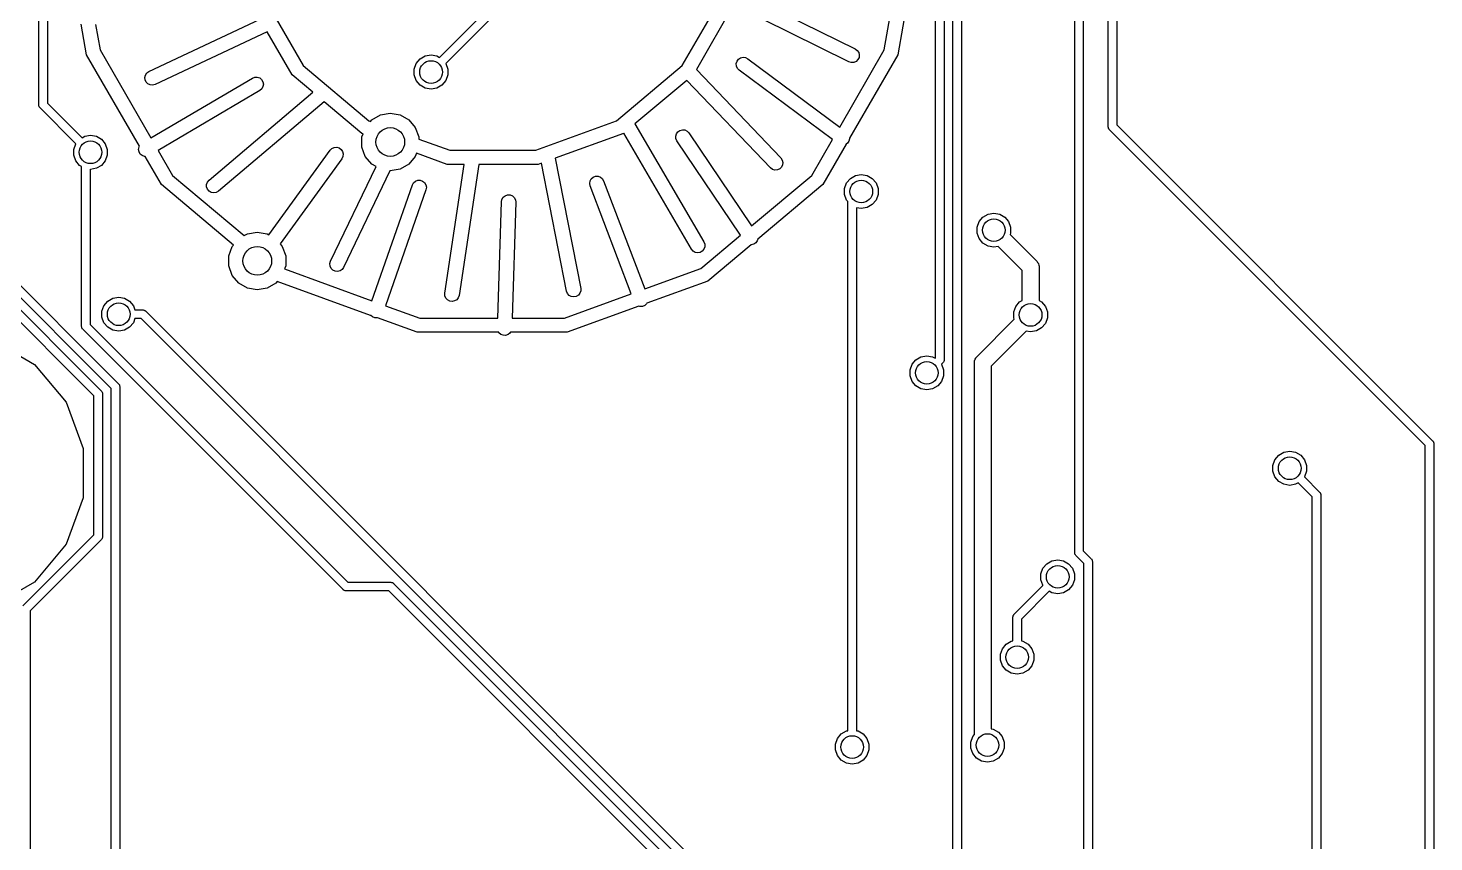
# Model space of a CAD drawing. Extents: x 0 to 100, y -163 to 0.
# Drawn here: x 54 to 78.84, y -104.01 to -89.64 of the extents above; entities that cross this region are included whole.
import ezdxf

# ---------------------------------------------------------------- set-up
doc = ezdxf.new("R2010")
doc.units = 0
doc.header["$MEASUREMENT"] = 0
doc.layers.add('BLACK', color=7, linetype='CONTINUOUS')

msp = doc.modelspace()

# ---------------------------------------------------------------- linework, layer by layer
at = {"layer": 'Black'}
for p, q in [((54.1899, -90.9945), (54.1899, -71.8835)), ((54.3423, -71.9212), (54.3423, -90.9629)), ((72.4925, -98.9024), (72.4925, -74.357)), ((72.6449, -74.3254), (72.6449, -98.8708)), ((73.0852, -91.3792), (73.0852, -83.8619)), ((73.2376, -83.8619), (73.2376, -91.3476)), ((70.3402, -106.494), (70.3402, -84.1799)), ((70.4926, -84.1483), (70.4926, -106.463)), ((70.0349, -95.4644), (70.0349, -84.3064)), ((70.1873, -84.2748), (70.1873, -95.496)), ((69.827, -87.5), (69.367, -90.1086)), ((61.2686, -90.1573), (63.5949, -87.8309)), ((63.725, -87.9164), (61.3795, -90.2619)), ((58.1007, -88.9857), (58.8601, -90.3009)), ((65.5599, -90.3009), (66.3193, -88.9857)), ((66.5711, -88.998), (68.6162, -90.0061)), ((66.4671, -89.2299), (65.8082, -90.3712)), ((68.5038, -90.2339), (66.4671, -89.2299)), ((69.1284, -90.0217), (69.2395, -89.3915)), ((55.033, -90.1086), (54.9374, -89.5666)), ((55.1927, -89.5738), (55.2716, -90.0217)), ((56.136, -90.4051), (58.0988, -89.4826)), ((58.2262, -89.7033), (56.244, -90.6349)), ((58.6655, -90.4642), (58.2262, -89.7033)), ((55.9668, -91.7261), (55.033, -90.1086)), ((55.2716, -90.0217), (56.1708, -91.579)), ((60.9262, -90.1831), (61.0168, -90.1308)), ((61.0168, -90.1308), (61.1198, -90.1127)), ((61.1198, -90.1127), (61.2228, -90.1308)), ((61.2228, -90.1308), (61.2686, -90.1573)), ((66.5896, -90.1634), (66.6325, -90.1532)), ((66.6325, -90.1532), (66.6763, -90.1583)), ((66.6763, -90.1583), (66.7157, -90.1781)), ((68.341, -91.3854), (69.1284, -90.0217)), ((69.367, -90.1086), (68.5155, -91.5835)), ((68.6162, -90.0061), (68.6517, -90.0322)), ((68.6517, -90.0322), (68.6762, -90.0688)), ((68.6819, -90.1555), (68.6624, -90.1951)), ((68.6762, -90.0688), (68.6867, -90.1117)), ((68.6867, -90.1117), (68.6819, -90.1555)), ((56.0999, -90.4305), (56.136, -90.4051)), ((58.8601, -90.3009), (60.0235, -91.2771)), ((60.8232, -90.3615), (60.859, -90.2632)), ((60.8232, -90.4661), (60.8232, -90.3615)), ((60.859, -90.2632), (60.9262, -90.1831)), ((61.3795, -90.2619), (61.3806, -90.2632)), ((61.3806, -90.2632), (61.4164, -90.3615)), ((61.4164, -90.3615), (61.4164, -90.4661)), ((64.3965, -91.2771), (65.5599, -90.3009)), ((65.8082, -90.3712), (67.3018, -91.9322)), ((66.5138, -90.2654), (66.5264, -90.2231)), ((66.5165, -90.3094), (66.5138, -90.2654)), ((66.534, -90.3499), (66.5165, -90.3094)), ((66.5264, -90.2231), (66.5528, -90.1877)), ((66.5643, -90.3819), (66.534, -90.3499)), ((66.5528, -90.1877), (66.5896, -90.1634)), ((68.2132, -91.6069), (66.5643, -90.3819)), ((66.7157, -90.1781), (68.341, -91.3854)), ((68.5462, -90.2462), (68.5038, -90.2339)), ((68.5902, -90.2434), (68.5462, -90.2462)), ((68.6306, -90.2256), (68.5902, -90.2434)), ((68.6624, -90.1951), (68.6306, -90.2256)), ((56.0635, -90.5093), (56.0747, -90.4667)), ((56.0674, -90.5532), (56.0635, -90.5093)), ((56.0862, -90.5932), (56.0674, -90.5532)), ((56.0747, -90.4667), (56.0999, -90.4305)), ((56.1175, -90.6243), (56.0862, -90.5932)), ((56.1575, -90.6428), (56.1175, -90.6243)), ((56.2015, -90.6465), (56.1575, -90.6428)), ((56.1708, -91.579), (57.9655, -90.5206)), ((56.244, -90.6349), (56.2015, -90.6465)), ((57.9655, -90.5206), (58.0068, -90.5051)), ((58.0068, -90.5051), (58.0509, -90.5047)), ((58.0509, -90.5047), (58.0925, -90.5194)), ((58.0925, -90.5194), (58.1265, -90.5475)), ((58.1265, -90.5475), (58.1489, -90.5855)), ((58.1489, -90.5855), (58.157, -90.6288)), ((58.157, -90.6288), (58.1497, -90.6723)), ((59.033, -90.7726), (58.6655, -90.4642)), ((60.859, -90.5644), (60.8232, -90.4661)), ((60.9262, -90.6445), (60.859, -90.5644)), ((61.0168, -90.6968), (60.9262, -90.6445)), ((61.3134, -90.6445), (61.2228, -90.6968)), ((61.3806, -90.5644), (61.3134, -90.6445)), ((61.4164, -90.4661), (61.3806, -90.5644)), ((65.6386, -90.5614), (64.7217, -91.3308)), ((67.1182, -92.1078), (65.6386, -90.5614)), ((58.0945, -90.7394), (56.2978, -91.799)), ((57.198, -92.323), (59.033, -90.7726)), ((58.128, -90.7107), (58.0945, -90.7394)), ((58.1497, -90.6723), (58.128, -90.7107)), ((61.1198, -90.7149), (61.0168, -90.6968)), ((61.2228, -90.6968), (61.1198, -90.7149)), ((50.3814, -91.1333), (55.2935, -96.0454)), ((54.1905, -90.9978), (54.1899, -90.9945)), ((54.1902, -91.0011), (54.1905, -90.9978)), ((54.1928, -91.0108), (54.1902, -91.0011)), ((54.1945, -91.0206), (54.1928, -91.0108)), ((54.1962, -91.0235), (54.1945, -91.0206)), ((54.197, -91.0267), (54.1962, -91.0235)), ((54.2028, -91.0349), (54.197, -91.0267)), ((54.2077, -91.0435), (54.2028, -91.0349)), ((54.2103, -91.0456), (54.2077, -91.0435)), ((54.2122, -91.0484), (54.2103, -91.0456)), ((54.8438, -91.68), (54.2122, -91.0484)), ((54.3423, -90.9629), (54.9547, -91.5754)), ((59.2305, -90.9383), (57.362, -92.517)), ((59.8965, -91.4971), (59.2305, -90.9383)), ((60.2256, -91.1708), (60.4, -91.1401)), ((60.4, -91.1401), (60.5744, -91.1708)), ((55.1634, -96.1309), (50.2513, -91.2188)), ((60.0235, -91.2771), (60.0494, -91.2866)), ((60.0494, -91.2866), (60.0722, -91.2594)), ((60.0722, -91.2594), (60.2256, -91.1708)), ((60.5744, -91.1708), (60.7278, -91.2594)), ((60.7278, -91.2594), (60.8416, -91.395)), ((60.8416, -91.395), (60.9022, -91.5614)), ((62.9694, -91.7966), (64.3965, -91.2771)), ((64.7217, -91.3308), (65.9397, -93.4159)), ((73.0858, -91.3825), (73.0852, -91.3792)), ((73.0855, -91.3858), (73.0858, -91.3825)), ((73.0881, -91.3955), (73.0855, -91.3858)), ((73.0898, -91.4053), (73.0881, -91.3955)), ((73.2376, -91.3476), (78.8169, -96.9269)), ((54.9547, -91.5754), (55.0005, -91.5489)), ((55.0005, -91.5489), (55.1035, -91.5308)), ((55.1035, -91.5308), (55.2065, -91.5489)), ((55.2065, -91.5489), (55.2971, -91.6012)), ((55.2971, -91.6012), (55.3643, -91.6813)), ((59.9183, -91.505), (59.8965, -91.4971)), ((59.8978, -91.5614), (59.9183, -91.505)), ((59.8978, -91.7385), (59.8978, -91.5614)), ((60.9022, -91.5614), (60.9022, -91.5969)), ((60.9022, -91.5969), (61.4506, -91.7966)), ((64.5235, -91.4971), (63.3147, -91.9371)), ((64.5243, -91.4964), (64.5235, -91.4971)), ((65.7203, -93.5441), (64.5243, -91.4964)), ((65.4437, -91.5467), (65.4559, -91.5043)), ((65.4468, -91.5907), (65.4437, -91.5467)), ((65.4647, -91.631), (65.4468, -91.5907)), ((65.4559, -91.5043), (65.4818, -91.4686)), ((66.5877, -93.2968), (65.4647, -91.631)), ((65.4818, -91.4686), (65.5184, -91.444)), ((65.5184, -91.444), (65.5612, -91.4333)), ((65.5612, -91.4333), (65.605, -91.4379)), ((65.605, -91.4379), (65.6447, -91.4573)), ((65.6447, -91.4573), (65.6753, -91.489)), ((65.6753, -91.489), (66.7834, -93.1326)), ((67.848, -92.2393), (68.2132, -91.6069)), ((68.5036, -91.6369), (68.4772, -91.6723)), ((68.5162, -91.5946), (68.5036, -91.6369)), ((68.5155, -91.5835), (68.5162, -91.5946)), ((73.0915, -91.4082), (73.0898, -91.4053)), ((73.0923, -91.4114), (73.0915, -91.4082)), ((73.0981, -91.4196), (73.0923, -91.4114)), ((73.103, -91.4282), (73.0981, -91.4196)), ((73.1056, -91.4303), (73.103, -91.4282)), ((73.1075, -91.4331), (73.1056, -91.4303)), ((78.6868, -97.0124), (73.1075, -91.4331)), ((55.4686, -96.0044), (51.2932, -91.829)), ((51.4233, -91.7435), (55.5987, -95.9189)), ((54.8069, -91.7796), (54.8427, -91.6813)), ((54.8069, -91.8842), (54.8069, -91.7796)), ((54.8427, -91.9825), (54.8069, -91.8842)), ((54.8427, -91.6813), (54.8438, -91.68)), ((55.3643, -91.6813), (55.4001, -91.7796)), ((55.4001, -91.8842), (55.3643, -91.9825)), ((55.4001, -91.7796), (55.4001, -91.8842)), ((55.953, -91.7812), (55.9603, -91.7377)), ((55.9611, -91.8245), (55.953, -91.7812)), ((55.9603, -91.7377), (55.9668, -91.7261)), ((55.9835, -91.8625), (55.9611, -91.8245)), ((56.0175, -91.8906), (55.9835, -91.8625)), ((56.0591, -91.9053), (56.0175, -91.8906)), ((56.2978, -91.799), (56.552, -92.2393)), ((58.2555, -93.2888), (59.3371, -91.7955)), ((59.3371, -91.7955), (59.3688, -91.7648)), ((59.3688, -91.7648), (59.4091, -91.7468)), ((59.4091, -91.7468), (59.4531, -91.7437)), ((59.4531, -91.7437), (59.4955, -91.7558)), ((59.4955, -91.7558), (59.5312, -91.7816)), ((59.5312, -91.7816), (59.5559, -91.8182)), ((59.5559, -91.8182), (59.5667, -91.861)), ((59.5667, -91.861), (59.5621, -91.9048)), ((59.9584, -91.905), (59.8978, -91.7385)), ((60.8621, -91.8486), (60.8416, -91.905)), ((61.4065, -92.0467), (60.8621, -91.8486)), ((61.4506, -91.7966), (62.9694, -91.7966)), ((68.4562, -91.6861), (68.0426, -92.4025)), ((68.4772, -91.6723), (68.4562, -91.6861)), ((54.9099, -92.0626), (54.8427, -91.9825)), ((54.9451, -92.0829), (54.9099, -92.0626)), ((54.9451, -94.904), (54.9451, -92.0829)), ((55.1035, -92.133), (55.0975, -92.132)), ((55.0975, -92.132), (55.0975, -94.8724)), ((55.2065, -92.1149), (55.1035, -92.133)), ((55.2971, -92.0626), (55.2065, -92.1149)), ((55.3643, -91.9825), (55.2971, -92.0626)), ((56.0702, -91.9052), (56.0591, -91.9053)), ((56.3574, -92.4025), (56.0702, -91.9052)), ((59.5429, -91.9445), (58.4531, -93.4491)), ((59.3455, -93.755), (60.1483, -92.0846)), ((59.5621, -91.9048), (59.5429, -91.9445)), ((60.0722, -92.0406), (59.9584, -91.905)), ((60.1483, -92.0846), (60.0722, -92.0406)), ((60.5744, -92.1292), (60.4, -92.1599)), ((60.7278, -92.0406), (60.5744, -92.1292)), ((60.8416, -91.905), (60.7278, -92.0406)), ((61.3644, -94.3211), (61.7061, -92.0467)), ((61.7061, -92.0467), (61.4065, -92.0467)), ((61.9629, -92.0467), (61.6156, -94.3589)), ((63.0135, -92.0467), (61.9629, -92.0467)), ((63.0731, -92.025), (63.0135, -92.0467)), ((63.5154, -94.2844), (63.0731, -92.025)), ((63.3147, -91.9371), (63.7646, -94.2356)), ((67.1538, -92.1339), (67.1182, -92.1078)), ((67.1961, -92.1462), (67.1538, -92.1339)), ((67.2402, -92.1434), (67.1961, -92.1462)), ((67.2805, -92.1256), (67.2402, -92.1434)), ((67.3124, -92.0951), (67.2805, -92.1256)), ((67.3018, -91.9322), (67.3263, -91.9689)), ((67.3319, -92.0556), (67.3124, -92.0951)), ((67.3263, -91.9689), (67.3367, -92.0117)), ((67.3367, -92.0117), (67.3319, -92.0556)), ((56.552, -92.2393), (57.8197, -93.3031)), ((57.1549, -92.3984), (57.1698, -92.3569)), ((57.1698, -92.3569), (57.198, -92.323)), ((60.3944, -92.1589), (59.5745, -93.865)), ((60.4, -92.1599), (60.3944, -92.1589)), ((60.7901, -92.4082), (60.8116, -92.3697)), ((60.8116, -92.3697), (60.845, -92.3409)), ((60.845, -92.3409), (60.8862, -92.3252)), ((60.8862, -92.3252), (60.9303, -92.3246)), ((60.9303, -92.3246), (60.972, -92.3392)), ((60.972, -92.3392), (61.0062, -92.367)), ((61.0062, -92.367), (61.0287, -92.4049)), ((63.923, -92.3818), (63.93, -92.3383)), ((63.9313, -92.4252), (63.923, -92.3818)), ((63.93, -92.3383), (63.9515, -92.2998)), ((63.9515, -92.2998), (63.9849, -92.2709)), ((63.9849, -92.2709), (64.0261, -92.2553)), ((64.0261, -92.2553), (64.0702, -92.2546)), ((64.0702, -92.2546), (64.1119, -92.2691)), ((64.1119, -92.2691), (64.1461, -92.297)), ((64.1461, -92.297), (64.1687, -92.3348)), ((64.1687, -92.3348), (64.8958, -94.2458)), ((66.7834, -93.1326), (67.848, -92.2393)), ((68.4259, -92.4722), (68.4617, -92.3739)), ((68.4617, -92.3739), (68.5289, -92.2938)), ((68.5289, -92.2938), (68.6195, -92.2415)), ((68.6195, -92.2415), (68.7225, -92.2234)), ((68.7225, -92.2234), (68.8255, -92.2415)), ((68.8255, -92.2415), (68.9161, -92.2938)), ((68.9161, -92.2938), (68.9833, -92.3739)), ((68.9833, -92.3739), (69.0191, -92.4722)), ((57.6294, -93.4699), (56.3574, -92.4025)), ((57.155, -92.4425), (57.1549, -92.3984)), ((57.1702, -92.4839), (57.155, -92.4425)), ((57.1987, -92.5176), (57.1702, -92.4839)), ((57.237, -92.5395), (57.1987, -92.5176)), ((57.2804, -92.547), (57.237, -92.5395)), ((57.3238, -92.5392), (57.2804, -92.547)), ((57.362, -92.517), (57.3238, -92.5392)), ((60.0768, -94.4542), (60.7901, -92.4082)), ((61.0299, -92.4918), (60.3155, -94.5411)), ((61.0287, -92.4049), (61.037, -92.4483)), ((61.037, -92.4483), (61.0299, -92.4918)), ((62.3721, -92.6628), (62.3953, -92.6254)), ((62.3953, -92.6254), (62.43, -92.5981)), ((62.43, -92.5981), (62.4719, -92.5843)), ((62.4719, -92.5843), (62.516, -92.5857)), ((62.516, -92.5857), (62.5569, -92.6021)), ((62.5569, -92.6021), (62.5898, -92.6315)), ((62.5898, -92.6315), (62.6106, -92.6703)), ((64.6571, -94.3327), (63.9313, -92.4252)), ((68.0426, -92.4025), (66.8921, -93.3679)), ((68.4259, -92.5768), (68.4259, -92.4722)), ((68.4617, -92.6751), (68.4259, -92.5768)), ((69.0191, -92.5768), (68.9833, -92.6751)), ((69.0191, -92.4722), (69.0191, -92.5768)), ((62.2986, -94.761), (62.3631, -92.706)), ((62.3631, -92.706), (62.3721, -92.6628)), ((62.6169, -92.714), (62.5527, -94.761)), ((62.6106, -92.6703), (62.6169, -92.714)), ((68.4852, -92.7031), (68.4617, -92.6751)), ((68.4852, -102.048), (68.4852, -92.7031)), ((68.7225, -92.8256), (68.6376, -92.8107)), ((68.6376, -92.8107), (68.6376, -102.048)), ((68.8255, -92.8075), (68.7225, -92.8256)), ((68.9161, -92.7552), (68.8255, -92.8075)), ((68.9833, -92.6751), (68.9161, -92.7552)), ((70.7678, -93.1538), (70.8036, -93.0555)), ((70.8036, -93.0555), (70.8708, -92.9754)), ((70.8708, -92.9754), (70.9614, -92.9231)), ((70.9614, -92.9231), (71.0644, -92.905)), ((71.0644, -92.905), (71.1674, -92.9231)), ((71.1674, -92.9231), (71.258, -92.9754)), ((71.258, -92.9754), (71.3252, -93.0555)), ((71.3252, -93.0555), (71.361, -93.1538)), ((57.8197, -93.3031), (57.8756, -93.2708)), ((57.8756, -93.2708), (58.05, -93.2401)), ((58.05, -93.2401), (58.2244, -93.2708)), ((58.2244, -93.2708), (58.2555, -93.2888)), ((65.8865, -93.8852), (66.5877, -93.2968)), ((66.8921, -93.3679), (66.8841, -93.3957)), ((70.7678, -93.2584), (70.7678, -93.1538)), ((70.8036, -93.3567), (70.7678, -93.2584)), ((70.8708, -93.4368), (70.8036, -93.3567)), ((71.361, -93.2584), (71.3524, -93.282)), ((71.3524, -93.282), (71.8198, -93.7493)), ((71.361, -93.1538), (71.361, -93.2584)), ((57.5478, -93.6615), (57.6084, -93.495)), ((57.6084, -93.495), (57.6294, -93.4699)), ((58.4531, -93.4491), (58.4916, -93.495)), ((58.4916, -93.495), (58.5522, -93.6615)), ((65.7489, -93.5777), (65.7203, -93.5441)), ((65.7872, -93.5996), (65.7489, -93.5777)), ((65.8306, -93.607), (65.7872, -93.5996)), ((65.874, -93.5991), (65.8306, -93.607)), ((65.9121, -93.5769), (65.874, -93.5991)), ((65.9403, -93.5429), (65.9121, -93.5769)), ((65.9397, -93.4159), (65.955, -93.4573)), ((65.9552, -93.5014), (65.9403, -93.5429)), ((65.955, -93.4573), (65.9552, -93.5014)), ((66.7749, -93.4663), (66.0135, -94.1052)), ((66.7788, -93.4667), (66.7749, -93.4663)), ((66.8216, -93.456), (66.7788, -93.4667)), ((66.8582, -93.4314), (66.8216, -93.456)), ((66.8841, -93.3957), (66.8582, -93.4314)), ((70.9614, -93.4891), (70.8708, -93.4368)), ((71.0644, -93.5072), (70.9614, -93.4891)), ((71.1401, -93.4939), (71.0644, -93.5072)), ((71.5637, -93.9175), (71.1401, -93.4939)), ((57.5478, -93.8385), (57.5478, -93.6615)), ((57.6084, -94.005), (57.5478, -93.8385)), ((58.5522, -93.8385), (58.5327, -93.8922)), ((58.5522, -93.6615), (58.5522, -93.8385)), ((59.3336, -93.7975), (59.3455, -93.755)), ((59.337, -93.8414), (59.3336, -93.7975)), ((59.3551, -93.8816), (59.337, -93.8414)), ((59.3859, -93.9132), (59.3551, -93.8816)), ((59.5745, -93.865), (59.5487, -93.9008)), ((64.8958, -94.2458), (65.8865, -93.8852)), ((71.8198, -93.7493), (71.8236, -93.7547)), ((71.8236, -93.7547), (71.8286, -93.759)), ((71.8286, -93.759), (71.8384, -93.776)), ((71.8384, -93.776), (71.8496, -93.792)), ((71.8496, -93.792), (71.8514, -93.7984)), ((71.8514, -93.7984), (71.8547, -93.8041)), ((71.8547, -93.8041), (71.8581, -93.8234)), ((71.8581, -93.8234), (71.8631, -93.8423)), ((71.8631, -93.8423), (71.8626, -93.8489)), ((71.8626, -93.8489), (71.8637, -93.8554)), ((71.8637, -93.8554), (71.8637, -94.4484)), ((57.7222, -94.1406), (57.6084, -94.005)), ((58.4026, -94.111), (58.3778, -94.1406)), ((60.0531, -94.7118), (58.4026, -94.111)), ((58.5327, -93.8922), (60.0768, -94.4542)), ((59.4257, -93.9323), (59.3859, -93.9132)), ((59.4696, -93.9366), (59.4257, -93.9323)), ((59.5123, -93.9257), (59.4696, -93.9366)), ((59.5487, -93.9008), (59.5123, -93.9257)), ((66.0135, -94.1052), (64.9355, -94.4975)), ((71.5637, -94.4484), (71.5637, -93.9175)), ((57.8756, -94.2292), (57.7222, -94.1406)), ((58.05, -94.2599), (57.8756, -94.2292)), ((58.2244, -94.2292), (58.05, -94.2599)), ((58.3778, -94.1406), (58.2244, -94.2292)), ((61.3655, -94.3652), (61.3644, -94.3211)), ((61.3817, -94.4063), (61.3655, -94.3652)), ((61.6156, -94.3589), (61.6016, -94.4007)), ((63.4803, -94.761), (64.6571, -94.3327)), ((63.5312, -94.3256), (63.5154, -94.2844)), ((63.5602, -94.3588), (63.5312, -94.3256)), ((63.5988, -94.3801), (63.5602, -94.3588)), ((63.6424, -94.387), (63.5988, -94.3801)), ((63.6857, -94.3785), (63.6424, -94.387)), ((63.7234, -94.3557), (63.6857, -94.3785)), ((63.7512, -94.3214), (63.7234, -94.3557)), ((63.7655, -94.2797), (63.7512, -94.3214)), ((63.7646, -94.2356), (63.7655, -94.2797)), ((55.3047, -94.6402), (55.3405, -94.5419)), ((55.3405, -94.5419), (55.4077, -94.4618)), ((55.4077, -94.4618), (55.4983, -94.4095)), ((55.4983, -94.4095), (55.6013, -94.3914)), ((55.6013, -94.3914), (55.7043, -94.4095)), ((55.7043, -94.4095), (55.7949, -94.4618)), ((55.7949, -94.4618), (55.8621, -94.5419)), ((55.8621, -94.5419), (55.8892, -94.6163)), ((55.8892, -94.6163), (56.0278, -94.6163)), ((56.0278, -94.6163), (56.0311, -94.6169)), ((56.0311, -94.6169), (56.0344, -94.6166)), ((56.0344, -94.6166), (56.0441, -94.6192)), ((56.0441, -94.6192), (56.0539, -94.6209)), ((56.0539, -94.6209), (56.0568, -94.6226)), ((56.0568, -94.6226), (56.06, -94.6234)), ((56.06, -94.6234), (56.0682, -94.6292)), ((56.0682, -94.6292), (56.0768, -94.6341)), ((60.3155, -94.5411), (60.9197, -94.761)), ((61.4109, -94.4393), (61.3817, -94.4063)), ((61.4496, -94.4604), (61.4109, -94.4393)), ((61.4932, -94.467), (61.4496, -94.4604)), ((61.5365, -94.4582), (61.4932, -94.467)), ((61.5741, -94.4352), (61.5365, -94.4582)), ((61.6016, -94.4007), (61.5741, -94.4352)), ((64.7928, -94.5495), (63.5244, -95.0111)), ((64.8098, -94.5554), (64.7928, -94.5495)), ((64.8539, -94.5547), (64.8098, -94.5554)), ((64.8951, -94.5391), (64.8539, -94.5547)), ((64.9285, -94.5102), (64.8951, -94.5391)), ((64.9355, -94.4975), (64.9285, -94.5102)), ((71.4171, -94.6519), (71.4529, -94.5536)), ((71.4529, -94.5536), (71.5201, -94.4735)), ((71.5201, -94.4735), (71.5637, -94.4484)), ((71.8637, -94.4484), (71.9073, -94.4735)), ((71.9073, -94.4735), (71.9745, -94.5536)), ((71.9745, -94.5536), (72.0103, -94.6519)), ((55.0975, -94.8724), (59.651, -99.4259)), ((55.3047, -94.7448), (55.3047, -94.6402)), ((55.3405, -94.8431), (55.3047, -94.7448)), ((55.4077, -94.9232), (55.3405, -94.8431)), ((55.8621, -94.8431), (55.7949, -94.9232)), ((55.8892, -94.7687), (55.8621, -94.8431)), ((55.9962, -94.7687), (55.8892, -94.7687)), ((70.335, -109.107), (55.9962, -94.7687)), ((56.0768, -94.6341), (56.0789, -94.6367)), ((56.0789, -94.6367), (56.0817, -94.6386)), ((56.0817, -94.6386), (70.4651, -109.022)), ((60.0538, -94.713), (60.0531, -94.7118)), ((60.088, -94.7408), (60.0538, -94.713)), ((60.1297, -94.7554), (60.088, -94.7408)), ((60.1713, -94.7548), (60.1297, -94.7554)), ((60.8756, -95.0111), (60.1713, -94.7548)), ((60.9197, -94.761), (62.2986, -94.761)), ((62.5527, -94.761), (63.4803, -94.761)), ((70.7636, -95.4421), (71.4257, -94.7801)), ((71.4171, -94.7565), (71.4171, -94.6519)), ((71.4257, -94.7801), (71.4171, -94.7565)), ((71.9745, -94.8548), (71.9073, -94.9349)), ((72.0103, -94.7565), (71.9745, -94.8548)), ((72.0103, -94.6519), (72.0103, -94.7565)), ((54.9457, -94.9073), (54.9451, -94.904)), ((54.9454, -94.9106), (54.9457, -94.9073)), ((54.948, -94.9203), (54.9454, -94.9106)), ((54.9497, -94.9301), (54.948, -94.9203)), ((54.9514, -94.933), (54.9497, -94.9301)), ((54.9522, -94.9362), (54.9514, -94.933)), ((54.958, -94.9444), (54.9522, -94.9362)), ((54.9629, -94.953), (54.958, -94.9444)), ((54.9655, -94.9551), (54.9629, -94.953)), ((54.9674, -94.9579), (54.9655, -94.9551)), ((59.5655, -99.556), (54.9674, -94.9579)), ((55.4983, -94.9755), (55.4077, -94.9232)), ((55.6013, -94.9936), (55.4983, -94.9755)), ((55.7043, -94.9755), (55.6013, -94.9936)), ((55.7949, -94.9232), (55.7043, -94.9755)), ((62.3162, -95.0111), (60.8756, -95.0111)), ((62.3202, -95.0185), (62.3162, -95.0111)), ((62.3531, -95.0479), (62.3202, -95.0185)), ((62.394, -95.0643), (62.3531, -95.0479)), ((62.4381, -95.0657), (62.394, -95.0643)), ((62.48, -95.0519), (62.4381, -95.0657)), ((62.5147, -95.0246), (62.48, -95.0519)), ((62.5231, -95.0111), (62.5147, -95.0246)), ((63.5244, -95.0111), (62.5231, -95.0111)), ((71.638, -94.992), (71.0197, -95.6103)), ((71.7137, -95.0053), (71.638, -94.992)), ((71.8167, -94.9872), (71.7137, -95.0053)), ((71.9073, -94.9349), (71.8167, -94.9872)), ((53.3583, -95.1418), (54.1131, -95.5776)), ((54.1131, -95.5776), (54.6733, -96.2452)), ((69.5832, -95.675), (69.619, -95.5767)), ((69.619, -95.5767), (69.6862, -95.4966)), ((69.6862, -95.4966), (69.7768, -95.4443)), ((69.7768, -95.4443), (69.8798, -95.4262)), ((69.8798, -95.4262), (69.9828, -95.4443)), ((69.9828, -95.4443), (70.0286, -95.4708)), ((70.0286, -95.4708), (70.0349, -95.4644)), ((70.165, -95.5499), (70.1395, -95.5754)), ((70.1395, -95.5754), (70.1406, -95.5767)), ((70.1406, -95.5767), (70.1764, -95.675)), ((70.1669, -95.5471), (70.165, -95.5499)), ((70.1695, -95.545), (70.1669, -95.5471)), ((70.1745, -95.5364), (70.1695, -95.545)), ((70.1802, -95.5282), (70.1745, -95.5364)), ((70.181, -95.525), (70.1802, -95.5282)), ((70.1827, -95.5221), (70.181, -95.525)), ((70.1844, -95.5123), (70.1827, -95.5221)), ((70.187, -95.5026), (70.1844, -95.5123)), ((70.1873, -95.496), (70.1867, -95.4993)), ((70.1867, -95.4993), (70.187, -95.5026)), ((70.7197, -95.5482), (70.7208, -95.5417)), ((70.7197, -102.117), (70.7197, -95.5482)), ((70.7203, -95.5351), (70.7253, -95.5162)), ((70.7208, -95.5417), (70.7203, -95.5351)), ((70.7253, -95.5162), (70.7287, -95.4969)), ((70.7287, -95.4969), (70.732, -95.4912)), ((70.732, -95.4912), (70.7338, -95.4848)), ((70.7338, -95.4848), (70.745, -95.4688)), ((70.745, -95.4688), (70.7548, -95.4518)), ((70.7548, -95.4518), (70.7598, -95.4475)), ((70.7598, -95.4475), (70.7636, -95.4421)), ((71.0197, -95.6103), (71.0197, -102.013)), ((69.5832, -95.7796), (69.5832, -95.675)), ((69.619, -95.8779), (69.5832, -95.7796)), ((70.1764, -95.7796), (70.1406, -95.8779)), ((70.1764, -95.675), (70.1764, -95.7796)), ((55.2935, -96.0454), (55.2954, -96.0482)), ((55.2954, -96.0482), (55.298, -96.0503)), ((55.298, -96.0503), (55.3029, -96.0589)), ((55.3029, -96.0589), (55.3087, -96.0671)), ((55.3087, -96.0671), (55.3095, -96.0703)), ((55.3095, -96.0703), (55.3112, -96.0732)), ((55.3112, -96.0732), (55.3129, -96.083)), ((55.3129, -96.083), (55.3155, -96.0927)), ((55.3155, -96.0927), (55.3152, -96.096)), ((55.3152, -96.096), (55.3158, -96.0993)), ((55.3158, -96.0993), (55.3158, -98.6199)), ((55.4686, -108.04), (55.4686, -96.0044)), ((55.5987, -95.9189), (55.6006, -95.9217)), ((55.6006, -95.9217), (55.6032, -95.9238)), ((55.6032, -95.9238), (55.6081, -95.9324)), ((55.6081, -95.9324), (55.6139, -95.9406)), ((55.6139, -95.9406), (55.6147, -95.9438)), ((55.6147, -95.9438), (55.6164, -95.9467)), ((55.6164, -95.9467), (55.6181, -95.9565)), ((55.6181, -95.9565), (55.6207, -95.9662)), ((55.6207, -95.9662), (55.6204, -95.9695)), ((55.6204, -95.9695), (55.621, -95.9728)), ((55.621, -95.9728), (55.621, -108.072)), ((69.6862, -95.958), (69.619, -95.8779)), ((69.7768, -96.0103), (69.6862, -95.958)), ((69.8798, -96.0284), (69.7768, -96.0103)), ((69.9828, -96.0103), (69.8798, -96.0284)), ((70.0734, -95.958), (69.9828, -96.0103)), ((70.1406, -95.8779), (70.0734, -95.958)), ((54.6733, -96.2452), (54.9714, -97.0642)), ((55.1634, -98.5883), (55.1634, -96.1309)), ((54.9714, -97.0642), (54.9714, -97.9358)), ((76.1888, -97.1303), (76.2918, -97.1122)), ((76.2918, -97.1122), (76.3948, -97.1303)), ((78.6868, -122.318), (78.6868, -97.0124)), ((78.8169, -96.9269), (78.8188, -96.9297)), ((78.8188, -96.9297), (78.8214, -96.9318)), ((78.8214, -96.9318), (78.8263, -96.9404)), ((78.8263, -96.9404), (78.8321, -96.9486)), ((78.8321, -96.9486), (78.8329, -96.9518)), ((78.8329, -96.9518), (78.8346, -96.9547)), ((78.8346, -96.9547), (78.8363, -96.9645)), ((78.8363, -96.9645), (78.8389, -96.9742)), ((78.8389, -96.9742), (78.8386, -96.9775)), ((78.8386, -96.9775), (78.8392, -96.9808)), ((78.8392, -96.9808), (78.8392, -122.287)), ((75.9952, -97.361), (76.031, -97.2627)), ((75.9952, -97.4656), (75.9952, -97.361)), ((76.031, -97.2627), (76.0982, -97.1826)), ((76.0982, -97.1826), (76.1888, -97.1303)), ((76.3948, -97.1303), (76.4854, -97.1826)), ((76.4854, -97.1826), (76.5526, -97.2627)), ((76.5526, -97.2627), (76.5884, -97.361)), ((76.5884, -97.361), (76.5884, -97.4656)), ((76.031, -97.5639), (75.9952, -97.4656)), ((76.0982, -97.644), (76.031, -97.5639)), ((76.5526, -97.5639), (76.5515, -97.5652)), ((76.5515, -97.5652), (76.8199, -97.8336)), ((76.5884, -97.4656), (76.5526, -97.5639)), ((76.1888, -97.6963), (76.0982, -97.644)), ((76.2918, -97.7144), (76.1888, -97.6963)), ((76.3948, -97.6963), (76.2918, -97.7144)), ((76.4406, -97.6698), (76.3948, -97.6963)), ((76.6898, -97.9191), (76.4406, -97.6698)), ((76.8199, -97.8336), (76.8218, -97.8364)), ((76.8218, -97.8364), (76.8244, -97.8385)), ((76.8244, -97.8385), (76.8293, -97.8471)), ((76.8293, -97.8471), (76.8351, -97.8553)), ((76.8351, -97.8553), (76.8359, -97.8585)), ((76.8359, -97.8585), (76.8376, -97.8614)), ((76.8376, -97.8614), (76.8393, -97.8712)), ((54.9714, -97.9358), (54.6733, -98.7548)), ((76.6898, -121.381), (76.6898, -97.9191)), ((76.8393, -97.8712), (76.8419, -97.8809)), ((76.8419, -97.8809), (76.8416, -97.8842)), ((76.8416, -97.8842), (76.8422, -97.8875)), ((76.8422, -97.8875), (76.8422, -121.413)), ((53.9068, -99.8449), (55.1634, -98.5883)), ((55.2935, -98.6738), (54.0369, -99.9304)), ((54.6733, -98.7548), (54.1131, -99.4224)), ((55.2954, -98.671), (55.2935, -98.6738)), ((55.298, -98.6689), (55.2954, -98.671)), ((55.3029, -98.6603), (55.298, -98.6689)), ((55.3087, -98.6521), (55.3029, -98.6603)), ((55.3095, -98.6489), (55.3087, -98.6521)), ((55.3112, -98.646), (55.3095, -98.6489)), ((55.3129, -98.6362), (55.3112, -98.646)), ((55.3155, -98.6265), (55.3129, -98.6362)), ((55.3158, -98.6199), (55.3152, -98.6232)), ((55.3152, -98.6232), (55.3155, -98.6265)), ((71.9316, -99.1786), (71.9988, -99.0985)), ((71.9988, -99.0985), (72.0894, -99.0462)), ((72.0894, -99.0462), (72.1924, -99.0281)), ((72.1924, -99.0281), (72.2954, -99.0462)), ((72.2954, -99.0462), (72.386, -99.0985)), ((72.386, -99.0985), (72.4532, -99.1786)), ((72.4931, -98.9057), (72.4925, -98.9024)), ((72.4928, -98.909), (72.4931, -98.9057)), ((72.4954, -98.9187), (72.4928, -98.909)), ((72.4971, -98.9285), (72.4954, -98.9187)), ((72.4988, -98.9314), (72.4971, -98.9285)), ((72.4996, -98.9346), (72.4988, -98.9314)), ((72.5054, -98.9428), (72.4996, -98.9346)), ((72.5103, -98.9514), (72.5054, -98.9428)), ((72.5129, -98.9535), (72.5103, -98.9514)), ((72.5148, -98.9563), (72.5129, -98.9535)), ((72.6535, -99.095), (72.5148, -98.9563)), ((72.6449, -98.8708), (72.7836, -99.0095)), ((72.6535, -127.446), (72.6535, -99.095)), ((72.7836, -99.0095), (72.7855, -99.0123)), ((72.7855, -99.0123), (72.7881, -99.0144)), ((72.7881, -99.0144), (72.793, -99.023)), ((72.793, -99.023), (72.7988, -99.0312)), ((72.7988, -99.0312), (72.7996, -99.0344)), ((72.7996, -99.0344), (72.8013, -99.0373)), ((72.8013, -99.0373), (72.803, -99.0471)), ((72.803, -99.0471), (72.8056, -99.0568)), ((72.8056, -99.0568), (72.8053, -99.0601)), ((72.8053, -99.0601), (72.8059, -99.0634)), ((72.8059, -99.0634), (72.8059, -127.414)), ((71.8958, -99.2769), (71.9316, -99.1786)), ((71.8958, -99.3815), (71.8958, -99.2769)), ((72.4532, -99.1786), (72.489, -99.2769)), ((72.489, -99.2769), (72.489, -99.3815)), ((54.1131, -99.4224), (53.3583, -99.8582)), ((59.5683, -99.5579), (59.5655, -99.556)), ((59.5704, -99.5605), (59.5683, -99.5579)), ((59.579, -99.5654), (59.5704, -99.5605)), ((59.5872, -99.5712), (59.579, -99.5654)), ((59.5904, -99.572), (59.5872, -99.5712)), ((59.5933, -99.5737), (59.5904, -99.572)), ((59.6031, -99.5754), (59.5933, -99.5737)), ((59.6128, -99.578), (59.6031, -99.5754)), ((59.6161, -99.5777), (59.6128, -99.578)), ((59.6194, -99.5783), (59.6161, -99.5777)), ((60.3741, -99.5783), (59.6194, -99.5783)), ((59.651, -99.4259), (60.4057, -99.4259)), ((70.0027, -109.207), (60.3741, -99.5783)), ((60.4057, -99.4259), (60.409, -99.4265)), ((60.409, -99.4265), (60.4123, -99.4262)), ((60.4123, -99.4262), (60.422, -99.4288)), ((60.422, -99.4288), (60.4318, -99.4305)), ((60.4318, -99.4305), (60.4347, -99.4322)), ((60.4347, -99.4322), (60.4379, -99.433)), ((60.4379, -99.433), (60.4461, -99.4388)), ((60.4461, -99.4388), (60.4547, -99.4437)), ((60.4547, -99.4437), (60.4568, -99.4463)), ((60.4568, -99.4463), (60.4596, -99.4482)), ((60.4596, -99.4482), (70.1328, -109.121)), ((71.4223, -99.9915), (71.9327, -99.4811)), ((72.0436, -99.5857), (71.5524, -100.077)), ((71.9316, -99.4798), (71.8958, -99.3815)), ((71.9327, -99.4811), (71.9316, -99.4798)), ((72.0894, -99.6122), (72.0436, -99.5857)), ((72.386, -99.5599), (72.2954, -99.6122)), ((72.4532, -99.4798), (72.386, -99.5599)), ((72.489, -99.3815), (72.4532, -99.4798)), ((72.1924, -99.6303), (72.0894, -99.6122)), ((72.2954, -99.6122), (72.1924, -99.6303)), ((54.0369, -99.9304), (54.0369, -118.286)), ((71.4, -100.045), (71.4006, -100.042)), ((71.4, -100.462), (71.4, -100.045)), ((71.4003, -100.039), (71.4029, -100.029)), ((71.4006, -100.042), (71.4003, -100.039)), ((71.4029, -100.029), (71.4046, -100.019)), ((71.4046, -100.019), (71.4063, -100.016)), ((71.4063, -100.016), (71.4071, -100.013)), ((71.4071, -100.013), (71.4129, -100.005)), ((71.4129, -100.005), (71.4178, -99.9964)), ((71.4178, -99.9964), (71.4204, -99.9943)), ((71.4204, -99.9943), (71.4223, -99.9915)), ((71.5524, -100.077), (71.5524, -100.462)), ((71.2154, -100.599), (71.2826, -100.519)), ((71.2826, -100.519), (71.3732, -100.466)), ((71.3732, -100.466), (71.4, -100.462)), ((71.5524, -100.462), (71.5792, -100.466)), ((71.5792, -100.466), (71.6698, -100.519)), ((71.6698, -100.519), (71.737, -100.599)), ((71.1796, -100.697), (71.2154, -100.599)), ((71.1796, -100.802), (71.1796, -100.697)), ((71.2154, -100.9), (71.1796, -100.802)), ((71.737, -100.599), (71.7728, -100.697)), ((71.7728, -100.802), (71.737, -100.9)), ((71.7728, -100.697), (71.7728, -100.802)), ((71.2826, -100.98), (71.2154, -100.9)), ((71.3732, -101.032), (71.2826, -100.98)), ((71.4762, -101.05), (71.3732, -101.032)), ((71.5792, -101.032), (71.4762, -101.05)), ((71.6698, -100.98), (71.5792, -101.032)), ((71.737, -100.9), (71.6698, -100.98)), ((68.3678, -102.105), (68.4584, -102.053)), ((68.4584, -102.053), (68.4852, -102.048)), ((68.6376, -102.048), (68.6644, -102.053)), ((68.6644, -102.053), (68.755, -102.105)), ((71.0197, -102.013), (71.0543, -102.019)), ((71.0543, -102.019), (71.1449, -102.071)), ((71.1449, -102.071), (71.2121, -102.151)), ((68.2648, -102.284), (68.3006, -102.185)), ((68.2648, -102.388), (68.2648, -102.284)), ((68.3006, -102.185), (68.3678, -102.105)), ((68.755, -102.105), (68.8222, -102.185)), ((68.8222, -102.185), (68.858, -102.284)), ((68.858, -102.284), (68.858, -102.388)), ((70.6547, -102.25), (70.6905, -102.151)), ((70.6547, -102.354), (70.6547, -102.25)), ((70.6905, -102.151), (70.7197, -102.117)), ((71.2121, -102.151), (71.2479, -102.25)), ((71.2479, -102.25), (71.2479, -102.354)), ((68.3006, -102.486), (68.2648, -102.388)), ((68.3678, -102.566), (68.3006, -102.486)), ((68.4584, -102.619), (68.3678, -102.566)), ((68.755, -102.566), (68.6644, -102.619)), ((68.8222, -102.486), (68.755, -102.566)), ((68.858, -102.388), (68.8222, -102.486)), ((70.6905, -102.452), (70.6547, -102.354)), ((70.7577, -102.533), (70.6905, -102.452)), ((70.8483, -102.585), (70.7577, -102.533)), ((71.1449, -102.533), (71.0543, -102.585)), ((71.2121, -102.452), (71.1449, -102.533)), ((71.2479, -102.354), (71.2121, -102.452)), ((68.5614, -102.637), (68.4584, -102.619)), ((68.6644, -102.619), (68.5614, -102.637)), ((70.9513, -102.603), (70.8483, -102.585)), ((71.0543, -102.585), (70.9513, -102.603))]:
    msp.add_line(p, q, dxfattribs=at)
for centre, radius in [((61.1198, -90.4138), 0.2), ((60.4, -91.65), 0.254), ((55.1035, -91.8319), 0.2), ((68.7225, -92.5245), 0.2), ((71.0644, -93.2061), 0.2), ((58.05, -93.75), 0.254), ((55.6013, -94.6925), 0.2), ((71.7137, -94.7042), 0.2), ((69.8798, -95.7273), 0.2), ((76.2918, -97.4133), 0.2), ((72.1924, -99.3292), 0.2), ((71.4762, -100.749), 0.2), ((68.5614, -102.336), 0.2), ((70.9513, -102.302), 0.2)]:
    msp.add_circle(centre, radius, dxfattribs=at)

doc.saveas('drawing.dxf')
